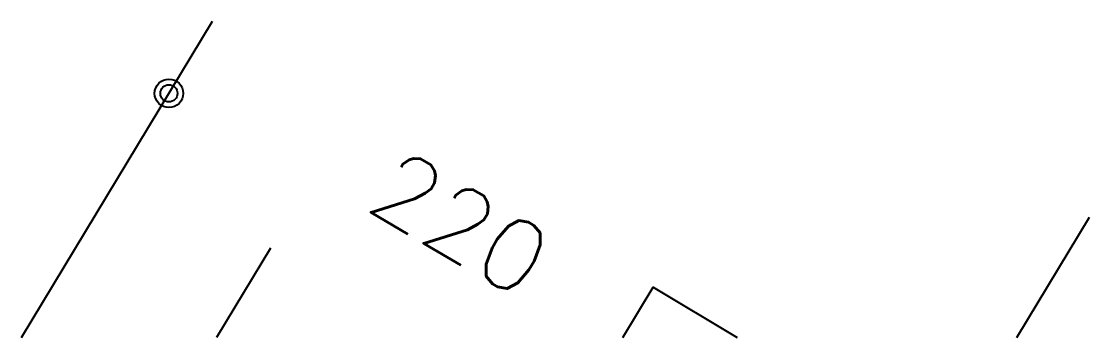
# Model space of a CAD drawing. Header units: millimetres. Extents: x 139000 to 140000, y 124000 to 124885.
# Drawn here: x 139360.95 to 139379.65, y 124000 to 124005.54 of the extents above; entities that cross this region are included whole.
import ezdxf
from ezdxf.enums import TextEntityAlignment as Align

# ---------------------------------------------------------------- set-up
doc = ezdxf.new("R2010")
doc.units = ezdxf.units.MM
doc.layers.get('0').update_dxf_attribs({"linetype": 'CONTINUOUS'})
for name, color, linetype in [('W0100', 7, 'CONTINUOUS'), ('W0322', 7, 'CONTINUOUS'), ('W0991', 7, 'CONTINUOUS')]:
    doc.layers.add(name, color=color, linetype=linetype)
doc.styles.get("Standard").update_dxf_attribs({"font": 'romans.shx', "width": 0.85})

# ---------------------------------------------------------------- blocks, each defined once
blk = doc.blocks.new('t322o')
at = {"color": 0, "linetype": 'Continuous'}
for radius in [0.25, 0.15]:
    blk.add_circle((0, 0), radius, dxfattribs=at)

msp = doc.modelspace()

# ---------------------------------------------------------------- linework, layer by layer
at = {"layer": 'W0100', "flags": 128}
for points in [[(139378.373, 124000), (139379.649, 124002.114)], [(139365.31, 124001.567), (139364.364, 124000)], [(139371.476, 124000), (139372.01, 124000.885), (139373.476, 124000)]]:
    msp.add_lwpolyline(points, dxfattribs=at)
at = {"layer": 'W0322'}
msp.add_lwpolyline([(139360.948, 124000), (139364.293, 124005.543)], dxfattribs=at)

# ---------------------------------------------------------------- block references
at = {"layer": 'W0322', "rotation": 58.8848938556439}
msp.add_blockref('t322o', (139363.531, 124004.281), dxfattribs=at)

# ---------------------------------------------------------------- texts
at = {"layer": 'W0991'}
msp.add_text('220', height=1.25, rotation=329.535, dxfattribs=at).set_placement((139368.633, 124001.999), align=Align.MIDDLE)

doc.saveas('drawing.dxf')
